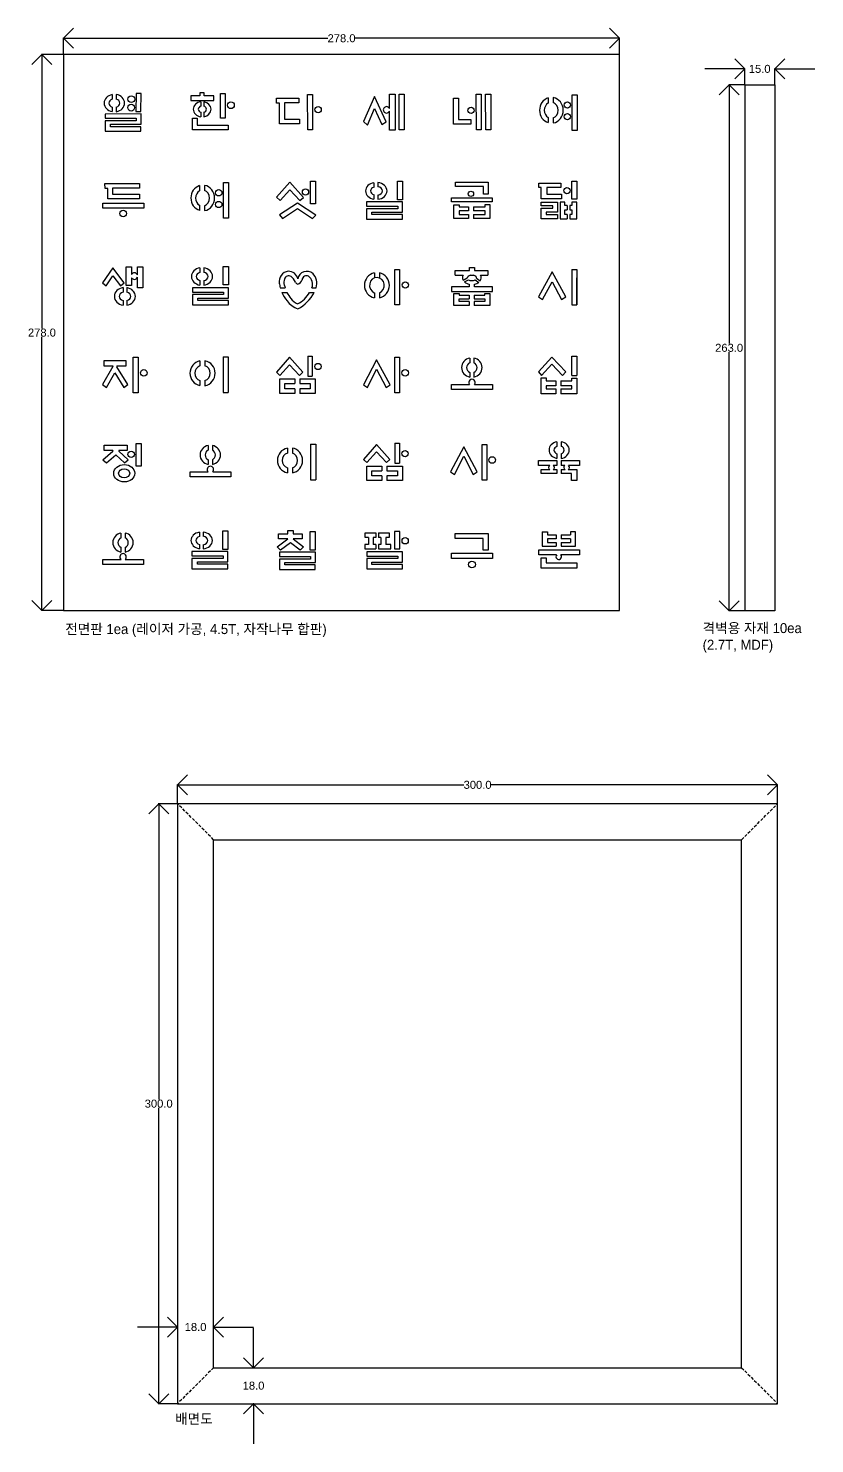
# Model space of a CAD drawing. Header units: inches. Extents: x 123 to 1292, y -20 to 742.
# Drawn here: x 451 to 844, y -20 to 688 of the extents above; entities that cross this region are included whole.
import ezdxf

# ---------------------------------------------------------------- set-up
doc = ezdxf.new("R2010")
doc.units = ezdxf.units.IN
doc.header["$MEASUREMENT"] = 0
doc.linetypes.add('DASHED', pattern=[0.75, 0.5, -0.25])
doc.styles.get("Standard").update_dxf_attribs({"font": 'arial.ttf', "height": 4})
doc.dimstyles.get("Standard").update_dxf_attribs({"dimtxt": 4, "dimasz": 10, "dimexe": 0.18, "dimexo": 0.0625, "dimgap": 0.09, "dimtad": 0, "dimtih": 1, "dimtoh": 1, "dimdec": 1, "dimzin": 0, "dimdsep": 46, "dimtxsty": 'Standard', "dimblk": 'OPEN90', "dimcen": 0.09, "dimclrd": 3, "dimclre": 3, "dimclrt": 3, "dimadec": 0, "dimazin": 0, "dimtfac": 1, "dimtdec": 1, "dimtofl": 0, "dimtmove": 0, "dimatfit": 3, "dimfxl": 1, "dimtolj": 1, "dimtzin": 0, "dimarcsym": 0})

# ---------------------------------------------------------------- blocks, each defined once
blk = doc.blocks.new('_Open90')
at = {"color": 0, "linetype": 'ByBlock', "lineweight": -2}
for p, q in [((0, 0), (-1, 0)), ((-0.5, 0.5), (0, 0)), ((0, 0), (-0.5, -0.5))]:
    blk.add_line(p, q, dxfattribs=at)
blk = doc.blocks.new('*D16')
at = {"color": 3, "lineweight": -2, "transparency": 16777216}
for p, q in [((468.21, 674.57), (468.21, 682.85)), ((478.21, 682.67), (600.34, 682.67)), ((736.21, 682.67), (614.07, 682.67)), ((746.21, 674.57), (746.21, 682.85))]:
    blk.add_line(p, q, dxfattribs=at)
at = {"layer": 'Defpoints', "color": 0, "transparency": 16777216}
for p in [(746.21, 682.67), (468.21, 674.51), (746.21, 674.51)]:
    blk.add_point(p, dxfattribs=at)
at = {"color": 3, "lineweight": -2, "transparency": 16777216, "xscale": 10, "yscale": 10, "zscale": 10, "rotation": 180}
blk.add_blockref('_Open90', (468.21, 682.67), dxfattribs=at)
at = {"color": 3, "lineweight": -2, "transparency": 16777216, "xscale": 10, "yscale": 10, "zscale": 10}
blk.add_blockref('_Open90', (746.21, 682.67), dxfattribs=at)
at = {"color": 3, "transparency": 16777216, "insert": (607.21, 682.67), "char_height": 4, "attachment_point": 5}
blk.add_mtext('\\A1;278.0', dxfattribs=at)
blk = doc.blocks.new('*D17')
at = {"color": 3, "lineweight": -2, "transparency": 16777216}
for p, q in [((468.14, 674.51), (457.22, 674.51)), ((457.4, 664.51), (457.4, 537.64)), ((457.4, 406.51), (457.4, 533.38)), ((468.14, 396.51), (457.22, 396.51))]:
    blk.add_line(p, q, dxfattribs=at)
at = {"layer": 'Defpoints', "color": 0, "transparency": 16777216}
for p in [(468.21, 674.51), (457.4, 396.51), (468.21, 396.51)]:
    blk.add_point(p, dxfattribs=at)
at = {"color": 3, "lineweight": -2, "transparency": 16777216, "xscale": 10, "yscale": 10, "zscale": 10}
for p, rotation in [((457.4, 674.51), 90), ((457.4, 396.51), 270)]:
    blk.add_blockref('_Open90', p, dxfattribs=dict(at, rotation=rotation))
at = {"color": 3, "transparency": 16777216, "insert": (457.4, 535.51), "char_height": 4, "attachment_point": 5}
blk.add_mtext('\\A1;278.0', dxfattribs=at)
blk = doc.blocks.new('*D64')
at = {"color": 3, "lineweight": -2, "transparency": 16777216}
for p, q in [((515.22, 38.33), (505.22, 38.33)), ((525.22, 38.4), (525.22, 38.51)), ((543.22, 38.4), (543.22, 38.51)), ((553.22, 38.33), (563.22, 38.33))]:
    blk.add_line(p, q, dxfattribs=at)
at = {"layer": 'Defpoints', "color": 0, "transparency": 16777216}
for p in [(525.22, 38.33), (525.22, 38.33), (543.22, 38.33)]:
    blk.add_point(p, dxfattribs=at)
at = {"color": 3, "lineweight": -2, "transparency": 16777216, "xscale": 10, "yscale": 10, "zscale": 10}
blk.add_blockref('_Open90', (525.22, 38.33), dxfattribs=at)
at = {"color": 3, "lineweight": -2, "transparency": 16777216, "xscale": 10, "yscale": 10, "zscale": 10, "rotation": 180}
blk.add_blockref('_Open90', (543.22, 38.33), dxfattribs=at)
at = {"color": 3, "transparency": 16777216, "insert": (534.22, 38.33), "char_height": 4, "attachment_point": 5}
blk.add_mtext('\\A1;18.0', dxfattribs=at)
blk = doc.blocks.new('*D65')
at = {"color": 3, "lineweight": -2, "transparency": 16777216}
for p, q in [((563.2, 28), (563.2, 38)), ((563.31, 18), (563.02, 18)), ((563.31, 0), (563.02, 0)), ((563.2, -10), (563.2, -20))]:
    blk.add_line(p, q, dxfattribs=at)
at = {"layer": 'Defpoints', "color": 0, "transparency": 16777216}
for p in [(563.37, 18), (563.2, 0), (563.37, 0)]:
    blk.add_point(p, dxfattribs=at)
at = {"color": 3, "lineweight": -2, "transparency": 16777216, "xscale": 10, "yscale": 10, "zscale": 10}
for p, rotation in [((563.2, 18), 270), ((563.2, 0), 90)]:
    blk.add_blockref('_Open90', p, dxfattribs=dict(at, rotation=rotation))
at = {"color": 3, "transparency": 16777216, "insert": (563.2, 9), "char_height": 4, "attachment_point": 5}
blk.add_mtext('\\A1;18.0', dxfattribs=at)
blk = doc.blocks.new('*D66')
at = {"color": 3, "lineweight": -2, "transparency": 16777216}
for p, q in [((525.16, 300), (515.59, 300)), ((515.77, 290), (515.77, 152.13)), ((515.77, 10), (515.77, 147.87)), ((525.16, 0), (515.59, 0))]:
    blk.add_line(p, q, dxfattribs=at)
at = {"layer": 'Defpoints', "color": 0, "transparency": 16777216}
for p in [(525.22, 300), (515.77, 0), (525.22, 0)]:
    blk.add_point(p, dxfattribs=at)
at = {"color": 3, "lineweight": -2, "transparency": 16777216, "xscale": 10, "yscale": 10, "zscale": 10}
for p, rotation in [((515.77, 300), 90), ((515.77, 0), 270)]:
    blk.add_blockref('_Open90', p, dxfattribs=dict(at, rotation=rotation))
at = {"color": 3, "transparency": 16777216, "insert": (515.77, 150), "char_height": 4, "attachment_point": 5}
blk.add_mtext('\\A1;300.0', dxfattribs=at)
blk = doc.blocks.new('*D67')
at = {"color": 3, "lineweight": -2, "transparency": 16777216}
for p, q in [((525.22, 300.06), (525.22, 309.58)), ((535.22, 309.4), (668.39, 309.4)), ((815.22, 309.4), (682.06, 309.4)), ((825.22, 300.06), (825.22, 309.58))]:
    blk.add_line(p, q, dxfattribs=at)
at = {"layer": 'Defpoints', "color": 0, "transparency": 16777216}
for p in [(825.22, 309.4), (525.22, 300), (825.22, 300)]:
    blk.add_point(p, dxfattribs=at)
at = {"color": 3, "lineweight": -2, "transparency": 16777216, "xscale": 10, "yscale": 10, "zscale": 10, "rotation": 180}
blk.add_blockref('_Open90', (525.22, 309.4), dxfattribs=at)
at = {"color": 3, "lineweight": -2, "transparency": 16777216, "xscale": 10, "yscale": 10, "zscale": 10}
blk.add_blockref('_Open90', (825.22, 309.4), dxfattribs=at)
at = {"color": 3, "transparency": 16777216, "insert": (675.22, 309.4), "char_height": 4, "attachment_point": 5}
blk.add_mtext('\\A1;300.0', dxfattribs=at)
blk = doc.blocks.new('*D70')
at = {"color": 3, "lineweight": -2, "transparency": 16777216}
for p, q in [((808.71, 659.4), (800.81, 659.4)), ((800.99, 649.4), (800.99, 530.03)), ((800.99, 406.4), (800.99, 525.77)), ((808.71, 396.4), (800.81, 396.4))]:
    blk.add_line(p, q, dxfattribs=at)
at = {"layer": 'Defpoints', "color": 0, "transparency": 16777216}
for p in [(800.99, 659.4), (808.77, 659.4), (808.77, 396.4)]:
    blk.add_point(p, dxfattribs=at)
at = {"color": 3, "lineweight": -2, "transparency": 16777216, "xscale": 10, "yscale": 10, "zscale": 10}
for p, rotation in [((800.99, 659.4), 90), ((800.99, 396.4), 270)]:
    blk.add_blockref('_Open90', p, dxfattribs=dict(at, rotation=rotation))
at = {"color": 3, "transparency": 16777216, "insert": (800.99, 527.9), "char_height": 4, "attachment_point": 5}
blk.add_mtext('\\A1;263.0', dxfattribs=at)
blk = doc.blocks.new('*D73')
at = {"color": 3, "lineweight": -2, "transparency": 16777216}
for p, q in [((798.77, 667.37), (788.77, 667.37)), ((808.77, 659.46), (808.77, 667.55)), ((823.77, 659.46), (823.77, 667.55)), ((833.77, 667.37), (843.77, 667.37))]:
    blk.add_line(p, q, dxfattribs=at)
at = {"layer": 'Defpoints', "color": 0, "transparency": 16777216}
for p in [(823.77, 667.37), (808.77, 659.4), (823.77, 659.4)]:
    blk.add_point(p, dxfattribs=at)
at = {"color": 3, "lineweight": -2, "transparency": 16777216, "xscale": 10, "yscale": 10, "zscale": 10}
blk.add_blockref('_Open90', (808.77, 667.37), dxfattribs=at)
at = {"color": 3, "lineweight": -2, "transparency": 16777216, "xscale": 10, "yscale": 10, "zscale": 10, "rotation": 180}
blk.add_blockref('_Open90', (823.77, 667.37), dxfattribs=at)
at = {"color": 3, "transparency": 16777216, "insert": (816.27, 667.37), "char_height": 4, "attachment_point": 5}
blk.add_mtext('\\A1;15.0', dxfattribs=at)

msp = doc.modelspace()

# ---------------------------------------------------------------- linework, layer by layer
for p, q in [((746.21, 674.51), (468.21, 674.51)), ((468.21, 674.51), (468.21, 396.51)), ((746.21, 396.51), (746.21, 674.51)), ((808.77, 659.4), (808.77, 396.4)), ((808.77, 659.4), (823.77, 659.4)), ((823.77, 659.4), (823.77, 396.4)), ((492.55, 654.53), (492.55, 652.23)), ((494.59, 654.55), (494.59, 652.28)), ((504.53, 655.09), (504.43, 646.1)), ((507.03, 655.09), (504.53, 655.09)), ((506.93, 646.1), (507.03, 655.09)), ((531.8, 653.87), (531.8, 651.53)), ((536.34, 653.87), (531.8, 653.87)), ((531.8, 651.53), (543.42, 651.53)), ((538.57, 655.45), (536.34, 655.45)), ((536.34, 655.45), (536.34, 653.87)), ((538.57, 653.87), (538.57, 655.45)), ((543.42, 653.87), (538.57, 653.87)), ((543.42, 651.53), (543.42, 653.87)), ((546.71, 655.12), (548.99, 655.12)), ((546.71, 642.74), (546.71, 655.12)), ((548.99, 655.12), (548.99, 642.74)), ((574.64, 650.29), (574.64, 652.71)), ((574.64, 652.71), (574.7, 652.71)), ((574.7, 652.71), (585.79, 652.71)), ((585.79, 652.71), (585.79, 650.41)), ((590.24, 654.62), (592.76, 654.62)), ((590.31, 636.9), (590.24, 654.62)), ((592.76, 654.62), (592.76, 636.9)), ((623.66, 653.55), (618.2, 641.09)), ((629.44, 640.84), (623.66, 653.55)), ((631.21, 647.65), (631.21, 654.76)), ((631.21, 654.76), (634.09, 654.76)), ((634.09, 654.76), (634.09, 636.8)), ((635.95, 636.89), (635.95, 654.76)), ((636, 654.76), (635.95, 654.76)), ((636, 654.76), (638.5, 654.76)), ((638.5, 654.76), (638.5, 636.89)), ((663.18, 639.77), (663.24, 652.73)), ((663.24, 652.73), (665.63, 652.73)), ((665.63, 652.73), (665.63, 642.03)), ((674.56, 654.66), (677.09, 654.66)), ((674.61, 636.83), (674.56, 654.66)), ((677.09, 654.66), (677.09, 636.83)), ((679.25, 654.66), (681.78, 654.66)), ((679.31, 636.83), (679.25, 654.66)), ((681.78, 654.66), (681.78, 636.83)), ((710.55, 652.86), (710.55, 650.3)), ((713.08, 653.01), (713.08, 650.51)), ((722.47, 654.45), (724.99, 654.45)), ((722.52, 636.62), (722.47, 654.45)), ((724.99, 654.45), (724.99, 636.62)), ((506.95, 644.83), (488.99, 644.79)), ((488.99, 644.79), (488.99, 642.66)), ((492.55, 648.3), (492.55, 646)), ((494.59, 648.26), (494.59, 645.98)), ((504.43, 646.1), (506.93, 646.1)), ((506.95, 639.66), (506.95, 644.83)), ((536.89, 650.95), (536.89, 648.74)), ((536.89, 645.66), (536.89, 643.44)), ((538.36, 650.92), (538.36, 648.74)), ((538.36, 645.66), (538.36, 643.48)), ((576.16, 650.29), (574.64, 650.29)), ((576.16, 639.88), (576.16, 650.29)), ((585.79, 650.41), (578.76, 650.41)), ((578.76, 650.41), (578.76, 642.24)), ((620.12, 639.32), (623.66, 647.58)), ((623.66, 647.58), (627.28, 639.54)), ((631.25, 636.8), (631.17, 646.24)), ((488.99, 642.66), (504.51, 642.66)), ((504.51, 641.38), (488.99, 641.38)), ((488.99, 641.38), (488.99, 636.21)), ((491.65, 638.46), (491.65, 639.66)), ((491.65, 639.66), (506.95, 639.66)), ((506.91, 638.46), (491.65, 638.46)), ((504.51, 642.66), (504.51, 641.38)), ((506.91, 636.21), (506.91, 638.46)), ((532.7, 636.88), (532.7, 642.73)), ((532.74, 642.73), (532.7, 642.73)), ((532.74, 642.73), (535.08, 642.73)), ((535.08, 642.73), (535.08, 639.29)), ((535.08, 639.29), (550.52, 639.29)), ((548.99, 642.74), (546.71, 642.74)), ((550.52, 639.29), (550.52, 636.88)), ((586.21, 639.88), (576.16, 639.88)), ((578.76, 642.24), (586.21, 642.24)), ((586.21, 642.24), (586.21, 639.88)), ((592.76, 636.9), (590.31, 636.9)), ((618.2, 641.09), (620.12, 639.32)), ((627.28, 639.54), (629.44, 640.84)), ((671.84, 639.77), (663.18, 639.77)), ((665.63, 642.03), (671.84, 642.03)), ((671.84, 642.03), (671.84, 639.77)), ((710.55, 643.03), (710.55, 640.52)), ((713.08, 642.82), (713.08, 640.37)), ((488.99, 636.21), (506.91, 636.21)), ((550.52, 636.88), (532.7, 636.88)), ((634.09, 636.8), (631.25, 636.8)), ((638.5, 636.89), (635.95, 636.89)), ((677.09, 636.83), (674.61, 636.83)), ((681.78, 636.83), (679.31, 636.83)), ((724.99, 636.62), (722.52, 636.62)), ((488.91, 610.11), (506.16, 610.11)), ((488.95, 607.63), (488.91, 610.11)), ((506.16, 610.11), (506.16, 607.7)), ((536.23, 609), (536.23, 606.43)), ((538.75, 609.14), (538.75, 606.64)), ((548.14, 610.58), (550.67, 610.58)), ((548.19, 592.76), (548.14, 610.58)), ((550.67, 610.58), (550.67, 592.76)), ((581.43, 610.66), (574.75, 603.16)), ((588.17, 603.11), (581.43, 610.66)), ((591.65, 599.83), (591.7, 611.17)), ((591.7, 611.17), (594.11, 611.17)), ((594.11, 611.17), (594.11, 599.83)), ((623.43, 610.48), (623.43, 608.32)), ((625.36, 610.54), (625.36, 608.45)), ((635.19, 611.21), (637.69, 611.21)), ((635.19, 601.85), (635.19, 611.21)), ((637.69, 611.21), (637.69, 601.85)), ((664.15, 610.82), (680.53, 610.82)), ((664.15, 608.5), (664.15, 610.82)), ((680.53, 610.82), (680.53, 604.75)), ((705.8, 610.25), (716.83, 610.25)), ((705.8, 608.03), (705.8, 610.25)), ((716.83, 610.25), (716.83, 608.03)), ((722.42, 611.28), (724.9, 611.28)), ((722.42, 602.18), (722.42, 611.28)), ((724.9, 611.28), (724.9, 602.18)), ((490.28, 607.63), (488.95, 607.63)), ((490.28, 602.36), (490.28, 607.63)), ((506.11, 602.36), (490.28, 602.36)), ((506.16, 607.7), (492.71, 607.7)), ((492.71, 607.7), (492.71, 604.82)), ((492.71, 604.82), (506.11, 604.82)), ((506.11, 604.82), (506.11, 602.36)), ((574.75, 603.16), (576.57, 601.54)), ((576.57, 601.54), (581.41, 606.96)), ((581.41, 606.96), (586.41, 601.5)), ((586.41, 601.5), (588.17, 603.11)), ((623.43, 604.39), (623.43, 602.23)), ((625.36, 604.25), (625.36, 602.17)), ((637.69, 601.85), (635.19, 601.85)), ((662.17, 600.93), (662.2, 602.97)), ((662.2, 602.97), (682.56, 602.97)), ((678.11, 608.5), (664.15, 608.5)), ((678.11, 604.75), (678.11, 608.5)), ((680.53, 604.75), (678.11, 604.75)), ((682.56, 602.97), (682.56, 600.93)), ((706.99, 608.03), (705.8, 608.03)), ((706.99, 602.44), (706.99, 608.03)), ((717.18, 602.44), (706.99, 602.44)), ((716.83, 608.03), (709.79, 608.03)), ((709.79, 608.03), (709.79, 604.72)), ((709.79, 604.72), (717.18, 604.72)), ((717.18, 604.72), (717.18, 602.44)), ((724.9, 602.18), (722.42, 602.18)), ((487.85, 600.22), (508.3, 600.22)), ((487.85, 597.67), (487.85, 600.22)), ((508.3, 597.67), (487.85, 597.67)), ((508.3, 600.22), (508.3, 597.67)), ((536.23, 599.17), (536.23, 596.66)), ((538.75, 598.96), (538.75, 596.51)), ((585.2, 600.26), (576.11, 594.34)), ((577.73, 592.51), (585.25, 597.57)), ((594.34, 594.26), (585.2, 600.26)), ((585.25, 597.57), (592.75, 592.51)), ((594.11, 599.83), (591.65, 599.83)), ((637.73, 600.87), (619.76, 600.83)), ((619.76, 600.83), (619.76, 598.69)), ((619.76, 598.69), (635.29, 598.69)), ((635.29, 597.42), (619.76, 597.42)), ((619.76, 597.42), (619.76, 592.25)), ((622.42, 594.5), (622.42, 595.69)), ((622.42, 595.69), (637.73, 595.69)), ((637.69, 594.5), (622.42, 594.5)), ((635.29, 598.69), (635.29, 597.42)), ((637.69, 592.25), (637.69, 594.5)), ((637.73, 595.69), (637.73, 600.87)), ((682.56, 600.93), (662.17, 600.93)), ((663.28, 592.58), (663.28, 599.46)), ((663.28, 599.46), (663.49, 599.46)), ((663.49, 599.46), (665.93, 599.46)), ((665.93, 599.46), (665.93, 598.4)), ((665.93, 598.4), (670.71, 598.4)), ((670.71, 596.43), (665.93, 596.43)), ((665.93, 596.43), (665.93, 594.56)), ((665.93, 594.56), (670.71, 594.56)), ((670.71, 598.4), (670.71, 596.43)), ((670.71, 594.56), (670.71, 592.58)), ((673.22, 598.4), (678.95, 598.4)), ((673.22, 598.4), (673.22, 596.43)), ((678.95, 596.43), (673.22, 596.43)), ((673.22, 594.56), (678.95, 594.56)), ((673.22, 594.56), (673.22, 592.58)), ((678.95, 598.4), (678.95, 599.5)), ((678.95, 599.5), (681.3, 599.5)), ((678.95, 594.56), (678.95, 596.43)), ((681.3, 599.5), (681.3, 592.58)), ((706.99, 600.82), (715.14, 600.82)), ((706.99, 598.91), (706.99, 600.82)), ((712.87, 598.91), (706.99, 598.91)), ((706.99, 592.33), (706.99, 597.69)), ((706.99, 597.69), (712.87, 597.69)), ((715.14, 595.74), (709.46, 595.74)), ((709.46, 595.74), (709.46, 594.6)), ((709.46, 594.6), (715.14, 594.6)), ((712.87, 597.69), (712.87, 598.91)), ((715.14, 600.82), (715.14, 595.74)), ((715.14, 594.6), (715.14, 592.33)), ((716.59, 600.82), (716.59, 592.33)), ((718.86, 600.82), (716.59, 600.82)), ((718.86, 599.1), (718.86, 600.82)), ((719.99, 599.1), (718.86, 599.1)), ((718.86, 596.94), (719.99, 596.94)), ((718.86, 594.62), (718.86, 596.94)), ((719.99, 594.62), (718.86, 594.62)), ((719.99, 599.1), (719.99, 596.94)), ((719.99, 594.62), (719.99, 592.33)), ((722.42, 599.1), (721.28, 599.1)), ((721.28, 599.1), (721.28, 596.94)), ((721.28, 596.94), (722.42, 596.94)), ((722.42, 594.62), (721.28, 594.62)), ((721.28, 594.62), (721.28, 592.33)), ((724.9, 600.82), (722.42, 600.82)), ((722.42, 600.82), (722.42, 599.1)), ((722.42, 596.94), (722.42, 594.62)), ((724.9, 592.33), (724.9, 600.82)), ((550.67, 592.76), (548.19, 592.76)), ((576.11, 594.34), (577.73, 592.51)), ((592.75, 592.51), (594.34, 594.26)), ((619.76, 592.25), (637.69, 592.25)), ((670.71, 592.58), (663.28, 592.58)), ((681.3, 592.58), (673.22, 592.58)), ((715.14, 592.33), (706.99, 592.33)), ((716.59, 592.33), (719.99, 592.33)), ((721.28, 592.33), (724.9, 592.33)), ((492.88, 567.99), (487.61, 560.41)), ((498.59, 560.41), (492.88, 567.99)), ((499.53, 568.4), (502.16, 568.4)), ((499.53, 559.05), (499.53, 568.4)), ((502.16, 568.4), (502.16, 564.6)), ((505.15, 568.4), (507.83, 568.4)), ((505.15, 564.39), (505.15, 568.4)), ((507.83, 568.4), (507.83, 557.93)), ((536.36, 567.89), (536.36, 565.53)), ((538.27, 567.93), (538.27, 565.63)), ((548.09, 568.5), (550.67, 568.5)), ((548.09, 559.38), (548.09, 568.5)), ((550.67, 568.5), (550.67, 559.38)), ((633.88, 567.1), (636.24, 567.1)), ((633.88, 549.42), (633.88, 567.1)), ((636.24, 567.1), (636.24, 549.42)), ((664.05, 564.18), (664.05, 566.65)), ((664.05, 566.65), (671.11, 566.65)), ((671.11, 566.65), (671.11, 568.09)), ((671.11, 568.09), (673.7, 568.09)), ((673.7, 568.09), (673.7, 566.65)), ((673.7, 566.65), (680.42, 566.65)), ((680.42, 566.65), (680.42, 564.18)), ((722.35, 567.06), (724.87, 567.06)), ((722.35, 567.06), (722.35, 549.34)), ((724.87, 567.06), (724.87, 549.34)), ((487.61, 560.41), (489.45, 558.93)), ((489.45, 558.93), (492.88, 563.83)), ((492.88, 563.83), (496.67, 558.93)), ((496.67, 558.93), (498.59, 560.41)), ((502.16, 562.98), (502.16, 559.05)), ((505.15, 557.93), (505.15, 563.19)), ((536.36, 561.63), (536.36, 559.27)), ((538.27, 561.52), (538.27, 559.23)), ((550.67, 559.38), (548.09, 559.38)), ((623.6, 565.42), (623.6, 562.84)), ((626.11, 565.43), (626.11, 562.88)), ((664.05, 564.18), (668.01, 564.18)), ((667.93, 561.72), (670.03, 562.83)), ((668.63, 560.86), (670.67, 561.94)), ((671.01, 559.75), (671.01, 558.33)), ((671.59, 564.18), (673.16, 564.18)), ((673.7, 558.33), (673.7, 559.75)), ((674, 561.89), (675.79, 560.65)), ((674.7, 562.72), (676.57, 561.43)), ((676.68, 564.18), (680.42, 564.18)), ((712.44, 565.9), (705.65, 553.38)), ((707.63, 552.09), (712.44, 560.91)), ((719.38, 553.38), (712.44, 565.9)), ((712.44, 560.91), (717.25, 552.09)), ((724.87, 549.34), (724.87, 562.94)), ((497.99, 558.02), (497.99, 555.74)), ((502.16, 559.05), (499.53, 559.05)), ((499.87, 558), (499.87, 555.73)), ((507.83, 557.93), (505.15, 557.93)), ((550.67, 557.97), (532.71, 557.93)), ((532.71, 557.93), (532.71, 555.79)), ((532.71, 555.79), (548.24, 555.79)), ((548.24, 554.52), (532.71, 554.52)), ((532.71, 554.52), (532.71, 549.35)), ((535.37, 551.59), (535.37, 552.79)), ((535.37, 552.79), (550.67, 552.79)), ((548.24, 555.79), (548.24, 554.52)), ((550.67, 552.79), (550.67, 557.97)), ((576.56, 557.95), (578.99, 557.95)), ((577.38, 555.65), (579.93, 555.65)), ((591.25, 555.65), (593.48, 555.65)), ((592.37, 557.95), (594.51, 557.95)), ((623.6, 555.48), (623.6, 552.9)), ((626.11, 555.44), (626.11, 552.89)), ((671.01, 558.33), (662.15, 558.33)), ((662.15, 558.33), (662.15, 556.08)), ((662.15, 556.08), (682.62, 556.08)), ((663.4, 555.03), (665.99, 555.03)), ((663.4, 549.03), (663.4, 555.03)), ((665.99, 555.03), (665.99, 554.22)), ((665.99, 554.22), (671.03, 554.22)), ((665.99, 552.4), (671.03, 552.4)), ((665.99, 551), (665.99, 552.4)), ((671.03, 554.22), (671.03, 552.4)), ((673.54, 554.22), (678.81, 554.22)), ((673.54, 554.22), (673.54, 552.4)), ((673.54, 552.4), (678.81, 552.4)), ((682.62, 558.33), (673.7, 558.33)), ((678.81, 554.22), (678.81, 555.03)), ((678.81, 555.03), (681.3, 555.03)), ((678.81, 552.4), (678.81, 551)), ((681.3, 555.03), (681.3, 549.03)), ((682.62, 556.08), (682.62, 558.33)), ((705.65, 553.38), (707.63, 552.09)), ((717.25, 552.09), (719.38, 553.38)), ((497.99, 551.53), (497.99, 549.24)), ((499.87, 551.54), (499.87, 549.26)), ((532.71, 549.35), (550.64, 549.35)), ((550.64, 551.59), (535.37, 551.59)), ((550.64, 549.35), (550.64, 551.59)), ((636.24, 549.42), (633.88, 549.42)), ((671.03, 549.03), (663.4, 549.03)), ((671.03, 551), (665.99, 551)), ((671.03, 551), (671.03, 549.03)), ((678.81, 551), (673.54, 551)), ((673.54, 551), (673.54, 549.03)), ((681.3, 549.03), (673.54, 549.03)), ((722.35, 549.34), (724.87, 549.34)), ((590.27, 523.77), (592.59, 523.77)), ((590.27, 523.77), (590.27, 513.76)), ((592.59, 523.77), (592.59, 513.76)), ((722.32, 523.76), (724.9, 523.76)), ((722.32, 514.06), (722.32, 523.76)), ((724.9, 523.76), (724.9, 514.06)), ((492.9, 518.5), (487.6, 509.5)), ((488.31, 521.38), (488.31, 518.91)), ((499.58, 521.38), (488.31, 521.38)), ((488.31, 518.91), (492.9, 518.91)), ((492.9, 518.91), (492.9, 518.5)), ((494.93, 518.91), (499.58, 518.91)), ((494.93, 518.91), (494.93, 518.49)), ((500.27, 509.5), (494.93, 518.49)), ((499.58, 518.91), (499.58, 521.38)), ((503.03, 523.27), (505.54, 523.27)), ((503.03, 505.4), (503.03, 523.27)), ((505.54, 523.27), (505.54, 505.4)), ((536.38, 521.42), (536.38, 518.88)), ((538.9, 521.45), (538.9, 518.91)), ((548.04, 523.33), (550.57, 523.33)), ((548.04, 523.33), (548.04, 505.52)), ((550.57, 523.33), (550.57, 505.52)), ((581.21, 523.19), (574.66, 515.73)), ((576.29, 514.09), (581.21, 519.48)), ((587.81, 515.73), (581.21, 523.19)), ((581.21, 519.48), (586.16, 514.09)), ((624.73, 521.91), (618.16, 509.43)), ((620.18, 508.12), (624.73, 517.25)), ((631.47, 509.43), (624.73, 521.91)), ((624.73, 517.25), (629.43, 508.12)), ((633.9, 523.19), (636.25, 523.19)), ((633.9, 505.38), (633.9, 523.19)), ((636.25, 523.19), (636.25, 505.38)), ((671.34, 522.79), (671.34, 520.43)), ((673.37, 522.78), (673.37, 520.44)), ((712.39, 523.17), (705.64, 515.97)), ((707.26, 514.15), (712.39, 519.69)), ((719.34, 515.97), (712.39, 523.17)), ((712.39, 519.69), (717.62, 514.15)), ((489.61, 508.01), (493.88, 515.39)), ((493.88, 515.39), (498.34, 508.01)), ((536.38, 511.56), (536.38, 509.02)), ((538.9, 511.52), (538.9, 508.99)), ((574.66, 515.73), (576.29, 514.09)), ((576.29, 512.34), (583.77, 512.34)), ((576.29, 505.08), (576.29, 512.34)), ((578.81, 510.02), (583.77, 510.02)), ((578.81, 507.47), (578.81, 510.02)), ((583.77, 512.34), (583.77, 510.02)), ((586.16, 514.09), (587.81, 515.73)), ((586.29, 512.34), (594.08, 512.34)), ((586.29, 512.34), (586.29, 510.02)), ((586.29, 510.02), (591.56, 510.02)), ((590.27, 513.76), (592.59, 513.76)), ((591.56, 510.02), (591.56, 507.47)), ((594.08, 512.34), (594.08, 505.08)), ((662.24, 509.63), (671.11, 509.63)), ((662.24, 507.08), (662.24, 509.63)), ((671.34, 515.64), (671.34, 513.28)), ((673.37, 515.64), (673.37, 513.29)), ((673.66, 509.63), (682.63, 509.63)), ((682.63, 509.63), (682.63, 507.08)), ((705.64, 515.97), (707.26, 514.15)), ((707, 504.95), (707, 512.95)), ((707, 512.95), (709.54, 512.95)), ((709.54, 512.95), (709.54, 511.33)), ((709.54, 511.33), (714.41, 511.33)), ((714.41, 511.33), (714.41, 508.83)), ((716.92, 511.33), (716.92, 508.83)), ((716.92, 511.33), (722.32, 511.33)), ((717.62, 514.15), (719.34, 515.97)), ((722.32, 514.06), (724.9, 514.06)), ((722.32, 511.33), (722.32, 512.73)), ((722.32, 512.73), (724.9, 512.73)), ((724.9, 512.73), (724.9, 504.95)), ((487.6, 509.5), (489.61, 508.01)), ((498.34, 508.01), (500.27, 509.5)), ((505.54, 505.4), (503.03, 505.4)), ((548.04, 505.52), (550.57, 505.52)), ((583.77, 505.08), (576.29, 505.08)), ((583.77, 507.47), (578.81, 507.47)), ((583.77, 507.47), (583.77, 505.08)), ((591.56, 507.47), (586.29, 507.47)), ((586.29, 507.47), (586.29, 505.08)), ((594.08, 505.08), (586.29, 505.08)), ((618.16, 509.43), (620.18, 508.12)), ((629.43, 508.12), (631.47, 509.43)), ((636.25, 505.38), (633.9, 505.38)), ((682.63, 507.08), (662.24, 507.08)), ((714.41, 504.95), (707, 504.95)), ((714.41, 508.83), (709.54, 508.83)), ((709.54, 508.83), (709.54, 507.42)), ((709.54, 507.42), (714.41, 507.42)), ((714.41, 507.42), (714.41, 504.95)), ((722.32, 508.83), (716.92, 508.83)), ((716.92, 507.42), (716.92, 504.95)), ((716.92, 507.42), (722.32, 507.42)), ((724.9, 504.95), (716.92, 504.95)), ((722.32, 507.42), (722.32, 508.83)), ((487.84, 471.98), (492.79, 476.21)), ((488.45, 479.22), (499.95, 479.22)), ((488.45, 476.61), (488.45, 479.22)), ((492.79, 476.61), (488.45, 476.61)), ((489.7, 470.45), (494.29, 474.41)), ((492.79, 476.61), (492.79, 476.21)), ((494.29, 474.41), (498.63, 470.45)), ((499.95, 476.61), (495.77, 476.61)), ((495.77, 476.61), (495.77, 476.28)), ((500.54, 471.98), (495.77, 476.28)), ((499.95, 479.22), (499.95, 476.61)), ((504.57, 480.12), (507.08, 480.12)), ((504.57, 468.81), (504.57, 480.12)), ((507.08, 480.12), (507.08, 468.81)), ((540.57, 479.1), (540.57, 476.74)), ((542.6, 479.09), (542.6, 476.74)), ((580.11, 477.8), (580.11, 475.26)), ((582.62, 477.83), (582.62, 475.3)), ((591.76, 479.71), (594.29, 479.71)), ((591.76, 479.71), (591.76, 461.9)), ((594.29, 479.71), (594.29, 461.9)), ((624.75, 479.61), (618.2, 472.15)), ((619.82, 470.51), (624.75, 475.9)), ((631.35, 472.15), (624.75, 479.61)), ((624.75, 475.9), (629.7, 470.51)), ((633.81, 480.2), (636.12, 480.2)), ((633.81, 480.2), (633.81, 470.18)), ((636.12, 480.2), (636.12, 470.18)), ((668.27, 478.34), (661.7, 465.86)), ((675, 465.86), (668.27, 478.34)), ((677.44, 479.61), (679.79, 479.61)), ((677.44, 461.8), (677.44, 479.61)), ((679.79, 479.61), (679.79, 461.8)), ((714.92, 480.97), (714.92, 478.64)), ((714.92, 474.96), (714.92, 472.64)), ((716.95, 480.99), (716.95, 478.65)), ((716.95, 474.96), (716.95, 472.61)), ((487.84, 471.98), (489.7, 470.45)), ((498.63, 470.45), (500.54, 471.98)), ((507.08, 468.81), (504.57, 468.81)), ((540.57, 471.95), (540.57, 469.59)), ((542.6, 471.95), (542.6, 469.6)), ((580.11, 467.94), (580.11, 465.4)), ((582.62, 467.9), (582.62, 465.37)), ((618.2, 472.15), (619.82, 470.51)), ((619.82, 468.77), (627.31, 468.77)), ((619.82, 461.51), (619.82, 468.77)), ((627.31, 468.77), (627.31, 466.44)), ((629.7, 470.51), (631.35, 472.15)), ((629.82, 468.77), (637.62, 468.77)), ((629.82, 468.77), (629.82, 466.44)), ((633.81, 470.18), (636.12, 470.18)), ((637.62, 468.77), (637.62, 461.51)), ((663.71, 464.54), (668.27, 473.67)), ((668.27, 473.67), (672.97, 464.54)), ((705.75, 471.57), (714.91, 471.57)), ((705.75, 469.05), (705.75, 471.57)), ((711.32, 469.05), (705.75, 469.05)), ((714.91, 469.05), (713.09, 469.05)), ((714.91, 471.57), (714.91, 469.05)), ((716.94, 471.57), (726.21, 471.57)), ((716.94, 471.57), (716.94, 469.05)), ((718.82, 469.05), (716.94, 469.05)), ((726.21, 469.05), (720.68, 469.05)), ((726.21, 471.57), (726.21, 469.05)), ((531.47, 465.94), (540.51, 465.94)), ((531.47, 463.39), (531.47, 465.94)), ((551.86, 463.39), (531.47, 463.39)), ((542.78, 465.94), (551.86, 465.94)), ((551.86, 465.94), (551.86, 463.39)), ((591.76, 461.9), (594.29, 461.9)), ((627.31, 461.51), (619.82, 461.51)), ((622.34, 466.44), (627.31, 466.44)), ((622.34, 463.89), (622.34, 466.44)), ((627.31, 463.89), (622.34, 463.89)), ((627.31, 463.89), (627.31, 461.51)), ((629.82, 466.44), (635.1, 466.44)), ((635.1, 463.89), (629.82, 463.89)), ((629.82, 463.89), (629.82, 461.51)), ((637.62, 461.51), (629.82, 461.51)), ((635.1, 466.44), (635.1, 463.89)), ((661.7, 465.86), (663.71, 464.54)), ((672.97, 464.54), (675, 465.86)), ((679.79, 461.8), (677.44, 461.8)), ((707.04, 467.01), (711.34, 467.01)), ((707.04, 465.01), (707.04, 467.01)), ((714.91, 465.01), (707.04, 465.01)), ((713.07, 467.01), (714.91, 467.01)), ((714.91, 467.01), (714.91, 465.01)), ((716.94, 467.01), (718.93, 467.01)), ((716.94, 467.01), (716.94, 465.01)), ((722.26, 465.01), (716.94, 465.01)), ((720.57, 467.01), (724.92, 467.01)), ((722.26, 461.5), (722.26, 465.01)), ((724.92, 461.5), (722.26, 461.5)), ((724.92, 467.01), (724.92, 461.5)), ((496.93, 435.29), (496.93, 432.94)), ((498.96, 435.29), (498.96, 432.94)), ((536.1, 435.72), (536.1, 433.56)), ((538.03, 435.78), (538.03, 433.69)), ((547.87, 436.45), (550.36, 436.45)), ((547.87, 427.09), (547.87, 436.45)), ((550.36, 436.45), (550.36, 427.09)), ((575, 428.35), (580.41, 432.4)), ((575.7, 432.4), (575.7, 434.87)), ((575.7, 434.87), (580.28, 434.87)), ((580.41, 432.4), (575.7, 432.4)), ((580.28, 434.87), (580.28, 436.55)), ((580.28, 436.55), (582.97, 436.55)), ((582.97, 436.55), (582.97, 434.87)), ((582.97, 434.87), (587.45, 434.87)), ((587.45, 432.4), (582.97, 432.4)), ((582.97, 432.4), (588.2, 428.35)), ((587.45, 434.87), (587.45, 432.4)), ((591.59, 436.08), (594.08, 436.08)), ((591.59, 426.72), (591.59, 436.08)), ((594.08, 436.08), (594.08, 426.72)), ((618.95, 435.39), (624.29, 435.39)), ((618.95, 433.07), (618.95, 435.39)), ((620.7, 433.07), (618.95, 433.07)), ((620.7, 433.07), (620.7, 429.61)), ((624.29, 433.07), (623.05, 433.07)), ((623.05, 433.07), (623.05, 429.61)), ((624.29, 435.39), (624.29, 433.07)), ((625.67, 435.39), (631.03, 435.39)), ((625.67, 435.39), (625.67, 433.07)), ((626.91, 433.07), (625.67, 433.07)), ((626.91, 433.07), (626.91, 429.61)), ((631.03, 433.07), (629.27, 433.07)), ((629.27, 433.07), (629.27, 429.61)), ((631.03, 435.39), (631.03, 433.07)), ((636.27, 436.15), (633.74, 436.15)), ((633.74, 436.15), (633.74, 427.35)), ((636.27, 427.35), (636.27, 436.15)), ((664.07, 435.01), (680.46, 435.01)), ((664.07, 432.54), (664.07, 435.01)), ((677.99, 432.54), (664.07, 432.54)), ((677.99, 426.7), (677.99, 432.54)), ((680.46, 435.01), (680.46, 426.7)), ((707.58, 435.93), (710.25, 435.93)), ((707.58, 435.93), (707.58, 428.67)), ((710.25, 435.93), (710.25, 434.47)), ((710.25, 434.47), (714.5, 434.47)), ((710.25, 432.46), (710.25, 430.66)), ((714.5, 432.46), (710.25, 432.46)), ((714.5, 434.47), (714.5, 432.46)), ((717.01, 434.47), (717.01, 432.46)), ((717.01, 434.47), (721.66, 434.47)), ((721.66, 432.46), (717.01, 432.46)), ((724.1, 435.93), (721.66, 435.93)), ((721.66, 435.93), (721.66, 434.47)), ((721.66, 432.46), (721.66, 430.66)), ((724.1, 428.67), (724.1, 435.93)), ((496.93, 428.14), (496.93, 425.79)), ((498.96, 428.14), (498.96, 425.8)), ((550.4, 426.11), (532.43, 426.07)), ((532.43, 426.07), (532.43, 423.93)), ((536.1, 429.63), (536.1, 427.47)), ((538.03, 429.49), (538.03, 427.41)), ((550.36, 427.09), (547.87, 427.09)), ((550.4, 420.94), (550.4, 426.11)), ((576.72, 426.72), (575, 428.35)), ((594.12, 425.74), (576.15, 425.7)), ((576.15, 425.7), (576.15, 423.57)), ((581.7, 430.48), (576.72, 426.72)), ((586.58, 426.72), (581.7, 430.48)), ((588.2, 428.35), (586.58, 426.72)), ((594.08, 426.72), (591.59, 426.72)), ((594.12, 420.57), (594.12, 425.74)), ((618.85, 429.61), (618.85, 427.35)), ((620.7, 429.61), (618.85, 429.61)), ((618.85, 427.35), (624.29, 427.35)), ((637.73, 425.97), (619.77, 425.93)), ((619.77, 425.93), (619.77, 423.79)), ((624.29, 429.61), (623.05, 429.61)), ((624.29, 429.61), (624.29, 427.35)), ((626.91, 429.61), (625.67, 429.61)), ((625.67, 429.61), (625.67, 427.35)), ((625.67, 427.35), (631.79, 427.35)), ((631.79, 429.61), (629.27, 429.61)), ((631.79, 427.35), (631.79, 429.61)), ((633.74, 427.35), (636.27, 427.35)), ((637.73, 420.79), (637.73, 425.97)), ((662.11, 425.17), (682.66, 425.17)), ((662.11, 422.59), (662.11, 425.17)), ((680.46, 426.7), (677.99, 426.7)), ((682.66, 425.17), (682.66, 422.59)), ((705.88, 424.42), (705.88, 426.97)), ((705.88, 426.97), (726.26, 426.97)), ((707.58, 428.67), (714.5, 428.67)), ((710.25, 430.66), (714.5, 430.66)), ((714.5, 430.66), (714.5, 428.67)), ((717.01, 430.66), (717.01, 428.67)), ((717.01, 430.66), (721.66, 430.66)), ((717.01, 428.67), (724.1, 428.67)), ((726.26, 426.97), (726.26, 424.42)), ((487.83, 422.14), (497, 422.14)), ((487.83, 419.59), (487.83, 422.14)), ((508.22, 419.59), (487.83, 419.59)), ((498.95, 422.14), (508.22, 422.14)), ((508.22, 422.14), (508.22, 419.59)), ((532.43, 423.93), (547.96, 423.93)), ((547.96, 422.66), (532.43, 422.66)), ((532.43, 422.66), (532.43, 417.49)), ((535.1, 419.74), (535.1, 420.94)), ((535.1, 420.94), (550.4, 420.94)), ((550.36, 419.74), (535.1, 419.74)), ((547.96, 423.93), (547.96, 422.66)), ((550.36, 417.49), (550.36, 419.74)), ((576.15, 423.57), (591.68, 423.57)), ((591.68, 422.29), (576.15, 422.29)), ((576.15, 422.29), (576.15, 417.12)), ((578.82, 419.37), (578.82, 420.57)), ((578.82, 420.57), (594.12, 420.57)), ((594.08, 419.37), (578.82, 419.37)), ((591.68, 423.57), (591.68, 422.29)), ((594.08, 417.12), (594.08, 419.37)), ((619.77, 423.79), (635.3, 423.79)), ((635.3, 422.52), (619.77, 422.52)), ((619.77, 422.52), (619.77, 417.35)), ((622.43, 419.59), (622.43, 420.79)), ((622.43, 420.79), (637.73, 420.79)), ((637.7, 419.59), (622.43, 419.59)), ((635.3, 423.79), (635.3, 422.52)), ((637.7, 417.35), (637.7, 419.59)), ((682.66, 422.59), (662.11, 422.59)), ((714.76, 424.42), (705.88, 424.42)), ((706.95, 422.9), (709.45, 422.9)), ((706.95, 417.8), (706.95, 422.9)), ((724.88, 417.8), (706.95, 417.8)), ((709.45, 422.9), (709.45, 420.35)), ((709.45, 420.35), (724.88, 420.35)), ((726.26, 424.42), (716.86, 424.42)), ((716.86, 424.33), (716.86, 424.42)), ((724.88, 420.35), (724.88, 417.8)), ((532.43, 417.49), (550.36, 417.49)), ((576.15, 417.12), (594.08, 417.12)), ((619.77, 417.35), (637.7, 417.35)), ((468.21, 396.51), (746.21, 396.51)), ((823.77, 396.4), (808.77, 396.4)), ((825.22, 300), (525.22, 300)), ((525.22, 300), (525.22, 0)), ((825.22, 0), (825.22, 300)), ((543.22, 282), (807.22, 282)), ((543.22, 18), (543.22, 282)), ((807.22, 18), (807.22, 282)), ((543.22, 18), (807.22, 18)), ((525.22, 0), (825.22, 0))]:
    msp.add_line(p, q)
at = {"linetype": 'DASHED', "ltscale": 3}
for p, q in [((543.22, 282), (525.22, 300)), ((807.22, 282), (825.22, 300)), ((543.22, 18), (525.22, 0)), ((807.22, 18), (825.22, 0))]:
    msp.add_line(p, q, dxfattribs=at)
for centre, radius in [((502.08, 652.23), 1.7), ((502.01, 648.01), 1.7), ((551.91, 649.19), 1.68), ((595.5, 646.98), 1.59), ((671.97, 646.68), 1.57), ((720.14, 649.29), 1.57), ((720.14, 643.45), 1.57), ((545.82, 605.43), 1.57), ((589.18, 605.81), 1.58), ((671.88, 604.92), 1.34), ((719.92, 606.49), 1.51), ((498.04, 595.05), 1.62), ((545.82, 599.59), 1.57), ((639.06, 559.33), 1.55), ((508.35, 515.35), 1.65), ((595.44, 518.57), 1.56), ((639, 515.42), 1.64), ((502.02, 474.66), 1.59), ((638.98, 474.99), 1.56), ((682.54, 471.84), 1.64), ((639.02, 431.44), 1.57), ((672.41, 419.57), 1.7)]:
    msp.add_circle(centre, radius)
for centre, radius, start, end in [((629.69, 646.91), 1.6, 87.64158, 269.70752), ((629.67, 646.99), 1.68, 270.5532, 333.42126), ((629.56, 646.55), 1.97, 33.63945, 84.25292), ((581.23, 561.02), 5.21, 97.88937, 188.54871), ((580.74, 561.44), 4.75, 11.70208, 92.67333), ((589.91, 561.58), 4.6, 51.11811, 169.7707), ((503.6, 563.79), 1.66, 21.17622, 150.72345), ((503.6, 563.79), 1.66, 209.27655, 338.82378), ((594.06, 562.86), 18.18, 188.28081, 195.68011), ((582.96, 560.7), 4.58, 159.05027, 197.43575), ((596.49, 563.76), 18.44, 193.90053, 198.36733), ((580.8, 561.65), 2.23, 58.73495, 162.08054), ((578.1, 558.23), 6.57, 23.18847, 54.10142), ((585.63, 561.36), 1.58, 200.11973, 259.57747), ((584.26, 562.98), 3.35, 288.82513, 341.68866), ((589.72, 561.65), 2.29, 63.60584, 173.01278), ((587.71, 559.74), 4.99, 338.96351, 52.6507), ((587.28, 560.05), 7.53, 343.78252, 42.79839), ((594.06, 562.86), 18.18, 203.37691, 219.13246), ((596.49, 563.76), 18.44, 206.09298, 217.60267), ((589.18, 558.34), 9.35, 218.645, 244.74697), ((578.76, 562.72), 14.36, 296.63326, 330.47383), ((576.93, 563.78), 18.44, 297.26328, 333.82444), ((589.72, 558.93), 12.34, 217.73195, 249.4091), ((672.36, 518.04), 2.6, 113.03248, 246.96752), ((672.36, 518.04), 2.6, 292.88755, 67.11245), ((672.39, 510.62), 1.61, 322.30219, 217.69781), ((541.59, 474.35), 2.6, 113.03248, 246.96752), ((541.59, 474.35), 2.6, 292.88755, 67.11245), ((541.64, 467.08), 1.61, 314.97325, 225.02675), ((497.95, 430.54), 2.6, 113.03248, 246.96752), ((497.95, 430.54), 2.6, 292.88755, 67.11245), ((497.97, 423.41), 1.61, 307.33939, 232.66061), ((715.77, 423.46), 1.39, 136.12352, 38.74518)]:
    msp.add_arc(centre, radius, start, end)
for centre, major_axis, ratio, start_param, end_param in [((493.62, 650.27), (-5.1, 0), 0.856473, 4.925199, 7.641172), ((493.63, 650.27), (-2.76, 0), 0.776817, 5.117828, 7.448542), ((493.62, 650.27), (-5.1, 0), 0.856473, 8.044792, 10.804764), ((493.63, 650.27), (-2.76, 0), 0.776817, 8.207939, 10.641617), ((712.13, 646.69), (0.03, -6.4), 0.926954, 3.405279, 6.009698), ((712.13, 646.69), (0.03, -6.4), 0.926954, 6.438914, 9.259249), ((537.51, 647.2), (-4.43, 0), 0.855799, 4.853926, 7.712444), ((537.62, 647.2), (-2.04, 0), 0.809706, 5.081241, 7.48513), ((537.51, 647.2), (-4.43, 0), 0.855799, 8.04639, 10.803166), ((537.62, 647.2), (-2.04, 0), 0.809706, 8.222833, 10.626723), ((712.05, 646.67), (0, -4.02), 0.864876, 3.585329, 5.839449), ((712.05, 646.67), (0, -4.02), 0.864876, 6.583712, 9.124251), ((537.81, 602.83), (0.03, -6.4), 0.926954, 3.405279, 6.009698), ((537.81, 602.83), (0.03, -6.4), 0.926954, 6.438914, 9.259249), ((624.59, 606.35), (-5.35, 0), 0.789731, 4.931341, 7.63503), ((624.59, 606.35), (-5.35, 0), 0.789731, 7.997136, 10.85242), ((537.72, 602.8), (0, -4.02), 0.864876, 3.585329, 5.839449), ((537.72, 602.8), (0, -4.02), 0.864876, 6.583712, 9.124251), ((624.68, 606.35), (-3.04, 0), 0.709439, 5.135766, 7.430605), ((624.68, 606.35), (-3.04, 0), 0.709439, 8.079589, 10.769967), ((537.45, 563.58), (-5.27, 0), 0.835827, 4.919621, 7.646749), ((537.45, 563.58), (-5.27, 0), 0.835827, 8.011131, 10.838425), ((537.53, 563.58), (-2.94, 0), 0.721764, 5.121102, 7.445269), ((537.53, 563.58), (-2.94, 0), 0.721764, 8.107506, 10.74205), ((624.87, 559.16), (0, -6.4), 0.973333, 3.348277, 6.076501), ((624.9, 559.16), (0, -3.93), 0.939088, 0.332177, 5.92198), ((624.87, 559.16), (0, -6.4), 0.973333, 6.482648, 9.225315), ((672.34, 562.88), (-4.72, 0), 0.691566, 5.873474, 6.646889), ((672.34, 562.88), (-4.72, 0), 0.691566, 6.94915, 7.568358), ((672.38, 562.88), (-2.35, 0), 0.5887, 5.052517, 6.322349), ((672.38, 562.88), (-2.35, 0), 0.5887, 7.037349, 8.617194), ((672.38, 562.88), (-2.35, 0), 0.5887, 9.302783, 10.655446), ((672.34, 562.88), (-4.72, 0), 0.691566, 8.144763, 8.672925), ((672.34, 562.88), (-4.72, 0), 0.691566, 8.963973, 9.834489), ((498.86, 553.63), (-5.26, 0), 0.846589, 4.877902, 7.688469), ((498.91, 553.63), (-2.89, 0), 0.770091, 5.03675, 7.52962), ((498.86, 553.63), (-5.26, 0), 0.846589, 8.046732, 10.802824), ((498.91, 553.63), (-2.89, 0), 0.770091, 8.190656, 10.6589), ((537.71, 515.22), (0, -6.34), 0.993056, 3.35356, 6.071218), ((537.69, 515.22), (0, -3.89), 0.990375, 3.486503, 5.938275), ((537.71, 515.22), (0, -6.34), 0.993056, 6.472577, 9.235387), ((537.69, 515.22), (0, -3.89), 0.990375, 6.601943, 9.10602), ((672.34, 518.04), (-5.13, 0), 0.944013, 4.908207, 7.658164), ((672.34, 518.04), (-5.13, 0), 0.944013, 8.056659, 10.792897), ((541.57, 474.35), (-5.13, 0), 0.944013, 4.908207, 7.658164), ((541.57, 474.35), (-5.13, 0), 0.944013, 8.056659, 10.792897), ((581.43, 471.6), (0, -6.34), 0.993056, 3.35356, 6.071218), ((581.41, 471.6), (0, -3.89), 0.990375, 3.486503, 5.938275), ((581.43, 471.6), (0, -6.34), 0.993056, 6.472577, 9.235387), ((581.41, 471.6), (0, -3.89), 0.990375, 6.601943, 9.10602), ((716.01, 476.8), (-5.06, 0), 0.842629, 4.929213, 7.637158), ((715.95, 476.8), (-2.58, 0), 0.775239, 5.121375, 7.444996), ((716.01, 476.8), (-5.06, 0), 0.842629, 8.04143, 10.808126), ((715.95, 476.8), (-2.58, 0), 0.775239, 8.253153, 10.596403), ((712.21, 468.04), (-1.46, 0), 0.871945, 5.360879, 7.217091), ((712.21, 468.04), (-1.46, 0), 0.871945, 8.490872, 10.347084), ((719.75, 468.07), (-1.46, 0), 0.871945, 5.401204, 7.260405), ((719.75, 468.07), (-1.46, 0), 0.871945, 8.447558, 10.306759), ((497.93, 430.54), (-5.13, 0), 0.944013, 4.908207, 7.658164), ((497.93, 430.54), (-5.13, 0), 0.944013, 8.056659, 10.792897), ((537.27, 431.59), (-5.35, 0), 0.789731, 4.931341, 7.63503), ((537.35, 431.59), (-3.04, 0), 0.709439, 5.135766, 7.430605), ((537.27, 431.59), (-5.35, 0), 0.789731, 7.997136, 10.85242), ((537.35, 431.59), (-3.04, 0), 0.709439, 8.079589, 10.769967)]:
    msp.add_ellipse(centre, major_axis=major_axis, ratio=ratio, start_param=start_param, end_param=end_param)
for centre, major_axis, ratio in [((498.56, 465.17), (-5.27, 0), 0.822922), ((498.51, 465.17), (-2.79, 0), 0.822334)]:
    msp.add_ellipse(centre, major_axis=major_axis, ratio=ratio)

# ---------------------------------------------------------------- texts
at = {"char_height": 5, "attachment_point": 1}
for s, width, heights, insert in [('{\\fGulim|b0|i0|c129|p50;전면판 1ea (레이저 가공, 4.5T, 자작나무 합판)}', 202.3123, [0], (469.04, 389.8)), ('{\\fGulim|b0|i0|c129|p50;격벽용 자재 10ea\\P(2.7T, MDF)}', 74.7082, [17.53], (787.75, 390.29)), ('{\\fGulim|b0|i0|c129|p50;배면도}', 154.6845, [0], (523.99, -5.04))]:
    msp.add_mtext_dynamic_manual_height_columns(s, width=width, gutter_width=25, heights=heights, dxfattribs=dict(at, insert=insert))

# ---------------------------------------------------------------- dimensions: what is measured, and where the dimension line sits
for base, p1, p2, picture, middle in [((746.21, 682.67), (468.21, 674.51), (746.21, 674.51), '*D16', (607.21, 682.67)), ((823.77, 667.37), (808.77, 659.4), (823.77, 659.4), '*D73', (816.27, 667.37)), ((825.22, 309.4), (525.22, 300), (825.22, 300), '*D67', (675.22, 309.4)), ((525.22, 38.33), (543.22, 38.33), (525.22, 38.33), '*D64', (534.22, 38.33))]:
    dim = msp.add_linear_dim(base=base, p1=p1, p2=p2, dimstyle='Standard')
    dim.commit()
    dim.dimension.update_dxf_attribs({"geometry": picture, "text_midpoint": middle})
for base, p1, p2, picture, middle in [((457.4, 396.51), (468.21, 674.51), (468.21, 396.51), '*D17', (457.4, 535.51)), ((800.99, 659.4), (808.77, 396.4), (808.77, 659.4), '*D70', (800.99, 527.9)), ((515.77, 0), (525.22, 300), (525.22, 0), '*D66', (515.77, 150)), ((563.2, 0), (563.37, 18), (563.37, 0), '*D65', (563.2, 9))]:
    dim = msp.add_linear_dim(base=base, p1=p1, p2=p2, angle=90, dimstyle='Standard')
    dim.commit()
    dim.dimension.update_dxf_attribs({"geometry": picture, "text_midpoint": middle})

doc.saveas('drawing.dxf')
